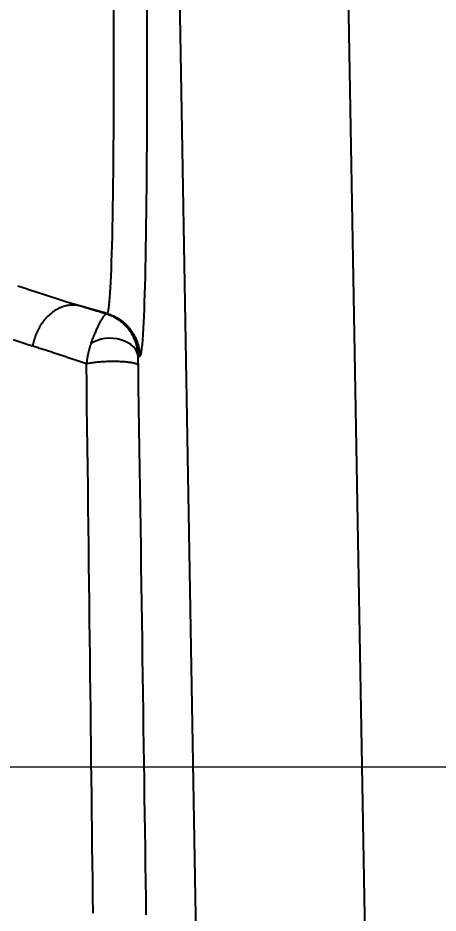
# Model space of a CAD drawing. Extents: x 0 to 395, y 0 to 289.
# Drawn here: x 126.55 to 134.03, y 222.07 to 237.98 of the extents above; entities that cross this region are included whole.
import ezdxf

# ---------------------------------------------------------------- set-up
doc = ezdxf.new("R2010")
doc.units = 0
doc.header["$LTSCALE"] = 10
doc.header["$MEASUREMENT"] = 0
doc.header["$PDMODE"] = 3
doc.header["$PDSIZE"] = -10
doc.layers.get('0').update_dxf_attribs({"linetype": 'CONTINUOUS'})
doc.layers.get('DEFPOINTS').update_dxf_attribs({"linetype": 'CONTINUOUS'})
doc.layers.add('1', color=7, linetype='CONTINUOUS')
doc.styles.add('Daelim Dimension', font='')
doc.styles.get('Daelim Dimension').set_extended_font_data('나눔고딕')
doc.dimstyles.new('DEFAULT', dxfattribs={"dimscale": 2, "dimtxt": 2, "dimasz": 2, "dimexe": 0, "dimexo": 2, "dimgap": 1, "dimtad": 1, "dimdec": 0, "dimzin": 9, "dimdsep": 46, "dimtxsty": 'Daelim Dimension', "dimcen": 0.5, "dimclrd": 5, "dimclre": 5, "dimclrt": 256, "dimadec": 1, "dimazin": 0, "dimtfac": 1, "dimtdec": 0, "dimtix": 1, "dimtmove": 0, "dimatfit": 3, "dimfxl": 1, "dimtolj": 1, "dimtzin": 1, "dimlwd": 9, "dimlwe": 9, "dimarcsym": 0})

# ---------------------------------------------------------------- blocks, each defined once
blk = doc.blocks.new('*D0')
at = {"color": 5, "linetype": 'ByBlock', "lineweight": 9, "ltscale": 0.5, "transparency": 16777216}
for p, q in [((112.37, 220.668), (112.37, 206.731)), ((116.97, 220.668), (116.97, 206.731)), ((108.37, 206.731), (104.37, 206.731)), ((112.37, 206.731), (116.97, 206.731)), ((120.97, 206.731), (152.671, 206.731))]:
    blk.add_line(p, q, dxfattribs=at)
at = {"color": 5, "ltscale": 0.5, "transparency": 16777216}
for points in [[(108.37, 207.398), (108.37, 206.064), (112.37, 206.731)], [(120.97, 207.398), (120.97, 206.064), (116.97, 206.731)]]:
    blk.add_solid(points, dxfattribs=at)
at = {"layer": 'DEFPOINTS', "color": 0, "ltscale": 0.5, "transparency": 16777216}
for p in [(112.37, 224.668), (116.97, 224.668), (116.97, 206.731)]:
    blk.add_point(p, dxfattribs=at)
at = {"color": 7, "ltscale": 0.5, "transparency": 16777216, "insert": (148.817, 211.963), "char_height": 6, "attachment_point": 5, "style": 'Daelim Dimension'}
blk.add_mtext('\\A1;5', dxfattribs=at)
blk = doc.blocks.new('*D2')
at = {"color": 5, "linetype": 'ByBlock', "lineweight": 9, "ltscale": 0.5, "transparency": 16777216}
for p, q in [((118.67, 247.167), (149.411, 247.167)), ((149.411, 243.167), (149.411, 228.668)), ((120.97, 224.668), (149.411, 224.668))]:
    blk.add_line(p, q, dxfattribs=at)
at = {"color": 5, "ltscale": 0.5, "transparency": 16777216}
for points in [[(148.744, 243.167), (150.078, 243.167), (149.411, 247.167)], [(148.744, 228.668), (150.078, 228.668), (149.411, 224.668)]]:
    blk.add_solid(points, dxfattribs=at)
at = {"layer": 'DEFPOINTS', "color": 0, "ltscale": 0.5, "transparency": 16777216}
for p in [(114.67, 247.167), (116.97, 224.668), (149.411, 224.668)]:
    blk.add_point(p, dxfattribs=at)
at = {"color": 7, "ltscale": 0.5, "transparency": 16777216, "insert": (143.99, 235.917), "char_height": 6, "attachment_point": 5, "rotation": 90, "style": 'Daelim Dimension'}
blk.add_mtext('\\A1;22.5', dxfattribs=at)

msp = doc.modelspace()

# ---------------------------------------------------------------- linework, layer by layer
at = {"layer": '1'}
for p, q in [((129.023, 261.53), (129.82, 215.869)), ((132.023, 261.583), (132.835, 215.074)), ((128.719, 231.966), (128.693, 231.945))]:
    msp.add_line(p, q, dxfattribs=at)
for points in [[(128.254, 238.125), (128.254, 237.824), (128.254, 237.531), (128.254, 237.245), (128.253, 236.966), (128.252, 236.695), (128.251, 236.432), (128.25, 236.177), (128.249, 235.929), (128.247, 235.69), (128.245, 235.46), (128.243, 235.238), (128.24, 235.024), (128.238, 234.82), (128.235, 234.624), (128.232, 234.437), (128.228, 234.26), (128.225, 234.091), (128.221, 233.933), (128.217, 233.783), (128.213, 233.644), (128.208, 233.513), (128.204, 233.393), (128.199, 233.282), (128.194, 233.181), (128.188, 233.09), (128.183, 233.009), (128.177, 232.938), (128.171, 232.876), (128.165, 232.825), (128.159, 232.784), (128.153, 232.752), (128.146, 232.731), (128.139, 232.721)], [(128.844, 238.186), (128.845, 237.848), (128.845, 237.518), (128.845, 237.197), (128.845, 236.886), (128.845, 236.584), (128.844, 236.289), (128.843, 236.004), (128.842, 235.726), (128.84, 235.456), (128.838, 235.195), (128.836, 234.954), (128.834, 234.726), (128.832, 234.508), (128.829, 234.297), (128.826, 234.096), (128.823, 233.903), (128.82, 233.719), (128.816, 233.543), (128.812, 233.376), (128.808, 233.217), (128.804, 233.068), (128.8, 232.929), (128.795, 232.798), (128.79, 232.677), (128.785, 232.564), (128.78, 232.461), (128.773, 232.352), (128.766, 232.256), (128.759, 232.172), (128.751, 232.103), (128.744, 232.048), (128.736, 232.007), (128.728, 231.979), (128.719, 231.966)], [(127.653, 232.857), (127.548, 232.889), (127.442, 232.921), (127.334, 232.955), (127.225, 232.989), (127.115, 233.024), (127.004, 233.06), (126.892, 233.096), (126.779, 233.134), (126.664, 233.172), (126.549, 233.21)], [(127.653, 232.857), (127.635, 232.862), (127.616, 232.866), (127.597, 232.869), (127.577, 232.871), (127.557, 232.872), (127.536, 232.873), (127.516, 232.873), (127.495, 232.872), (127.473, 232.87), (127.452, 232.868), (127.43, 232.864), (127.408, 232.859), (127.386, 232.854), (127.364, 232.847), (127.342, 232.84), (127.319, 232.831), (127.297, 232.822), (127.275, 232.812), (127.253, 232.8), (127.231, 232.788), (127.21, 232.774), (127.188, 232.76), (127.167, 232.745), (127.146, 232.729), (127.126, 232.712), (127.106, 232.695), (127.086, 232.676), (127.067, 232.657), (127.049, 232.637), (127.031, 232.616), (127.013, 232.595), (126.997, 232.573), (126.981, 232.551), (126.965, 232.528), (126.95, 232.505), (126.936, 232.482), (126.923, 232.458), (126.91, 232.434), (126.898, 232.41), (126.887, 232.385), (126.877, 232.361), (126.867, 232.336), (126.858, 232.311), (126.85, 232.287), (126.842, 232.262), (126.835, 232.238), (126.829, 232.213), (126.824, 232.189), (126.819, 232.165), (126.814, 232.142)], [(128.128, 232.713), (128.119, 232.716), (128.11, 232.719), (128.1, 232.721), (128.091, 232.724), (128.082, 232.727), (128.073, 232.73), (128.063, 232.733), (128.054, 232.736), (128.045, 232.739), (128.035, 232.741), (128.026, 232.744), (128.017, 232.747), (128.007, 232.75), (127.998, 232.753), (127.989, 232.756), (127.979, 232.759), (127.97, 232.762), (127.961, 232.765), (127.951, 232.767), (127.942, 232.77), (127.932, 232.773), (127.923, 232.776), (127.913, 232.779), (127.904, 232.782), (127.894, 232.785), (127.885, 232.788), (127.875, 232.791), (127.866, 232.793), (127.856, 232.796), (127.847, 232.799), (127.837, 232.802), (127.828, 232.805), (127.818, 232.808), (127.809, 232.811), (127.799, 232.814), (127.789, 232.817), (127.78, 232.82), (127.77, 232.822), (127.76, 232.825), (127.751, 232.828), (127.741, 232.831), (127.731, 232.834), (127.722, 232.837), (127.712, 232.84), (127.702, 232.843), (127.692, 232.846), (127.683, 232.849), (127.673, 232.852), (127.663, 232.855), (127.653, 232.857)], [(128.139, 232.721), (128.129, 232.724), (128.12, 232.726), (128.11, 232.729), (128.1, 232.732), (128.091, 232.735), (128.081, 232.738), (128.071, 232.74), (128.062, 232.743), (128.052, 232.746), (128.042, 232.749), (128.032, 232.751), (128.023, 232.754), (128.013, 232.757), (128.003, 232.76), (127.994, 232.762), (127.984, 232.765), (127.974, 232.768), (127.964, 232.771), (127.955, 232.773), (127.945, 232.776), (127.935, 232.779), (127.926, 232.782), (127.916, 232.784), (127.906, 232.787), (127.896, 232.79), (127.887, 232.793), (127.877, 232.795), (127.867, 232.798), (127.858, 232.801), (127.848, 232.803), (127.838, 232.806), (127.828, 232.809), (127.819, 232.812), (127.809, 232.814), (127.799, 232.817), (127.789, 232.82), (127.78, 232.822), (127.77, 232.825), (127.76, 232.828), (127.751, 232.831), (127.741, 232.833), (127.731, 232.836), (127.721, 232.839), (127.712, 232.841), (127.702, 232.844), (127.692, 232.847), (127.682, 232.849), (127.673, 232.852), (127.663, 232.855), (127.653, 232.857)], [(128.128, 232.713), (128.125, 232.713), (128.121, 232.713), (128.118, 232.712), (128.115, 232.711), (128.113, 232.71), (128.11, 232.708), (128.106, 232.705), (128.103, 232.703), (128.1, 232.7), (128.096, 232.696), (128.093, 232.693), (128.089, 232.689), (128.085, 232.684), (128.081, 232.679), (128.077, 232.674), (128.072, 232.668), (128.068, 232.662), (128.063, 232.656), (128.059, 232.649), (128.054, 232.642), (128.049, 232.634), (128.044, 232.626), (128.039, 232.618), (128.033, 232.609), (128.028, 232.599), (128.022, 232.59), (128.017, 232.579), (128.011, 232.569), (128.005, 232.557), (127.999, 232.546), (127.993, 232.533), (127.986, 232.521), (127.98, 232.507), (127.973, 232.494), (127.967, 232.479), (127.96, 232.464), (127.953, 232.449), (127.945, 232.433), (127.938, 232.416), (127.931, 232.399), (127.923, 232.381), (127.915, 232.362), (127.907, 232.343), (127.899, 232.323), (127.891, 232.302), (127.883, 232.28), (127.874, 232.258), (127.866, 232.235), (127.857, 232.211), (127.848, 232.187)], [(128.139, 232.721), (128.139, 232.721), (128.139, 232.72), (128.138, 232.72), (128.138, 232.72), (128.138, 232.72), (128.138, 232.72), (128.138, 232.72), (128.137, 232.719), (128.137, 232.719), (128.137, 232.719), (128.137, 232.719), (128.136, 232.719), (128.136, 232.719), (128.136, 232.718), (128.136, 232.718), (128.136, 232.718), (128.135, 232.718), (128.135, 232.718), (128.135, 232.718), (128.135, 232.718), (128.134, 232.717), (128.134, 232.717), (128.134, 232.717), (128.134, 232.717), (128.134, 232.717), (128.133, 232.717), (128.133, 232.716), (128.133, 232.716), (128.133, 232.716), (128.132, 232.716), (128.132, 232.716), (128.132, 232.716), (128.132, 232.715), (128.131, 232.715), (128.131, 232.715), (128.131, 232.715), (128.131, 232.715), (128.131, 232.715), (128.13, 232.714), (128.13, 232.714), (128.13, 232.714), (128.13, 232.714), (128.129, 232.714), (128.129, 232.714), (128.129, 232.714), (128.129, 232.713), (128.129, 232.713), (128.128, 232.713), (128.128, 232.713), (128.128, 232.713)], [(128.693, 231.945), (128.692, 231.971), (128.691, 231.997), (128.688, 232.022), (128.685, 232.046), (128.682, 232.071), (128.677, 232.094), (128.673, 232.118), (128.667, 232.141), (128.661, 232.163), (128.654, 232.185), (128.647, 232.206), (128.64, 232.227), (128.632, 232.248), (128.623, 232.268), (128.614, 232.288), (128.605, 232.307), (128.595, 232.326), (128.585, 232.344), (128.575, 232.362), (128.564, 232.379), (128.553, 232.396), (128.541, 232.412), (128.529, 232.429), (128.517, 232.444), (128.505, 232.46), (128.493, 232.474), (128.48, 232.489), (128.466, 232.503), (128.453, 232.517), (128.44, 232.53), (128.426, 232.543), (128.412, 232.555), (128.398, 232.567), (128.383, 232.579), (128.369, 232.59), (128.354, 232.601), (128.339, 232.611), (128.323, 232.622), (128.308, 232.631), (128.292, 232.641), (128.276, 232.65), (128.26, 232.658), (128.244, 232.667), (128.228, 232.674), (128.211, 232.682), (128.194, 232.689), (128.177, 232.696), (128.161, 232.702), (128.144, 232.708), (128.128, 232.713)], [(128.139, 232.721), (128.157, 232.715), (128.176, 232.709), (128.194, 232.703), (128.212, 232.696), (128.23, 232.688), (128.249, 232.68), (128.267, 232.672), (128.284, 232.663), (128.302, 232.654), (128.32, 232.644), (128.337, 232.633), (128.355, 232.622), (128.372, 232.611), (128.389, 232.599), (128.405, 232.587), (128.422, 232.574), (128.438, 232.561), (128.453, 232.547), (128.469, 232.533), (128.484, 232.518), (128.498, 232.503), (128.513, 232.488), (128.527, 232.472), (128.54, 232.456), (128.553, 232.439), (128.566, 232.422), (128.578, 232.405), (128.59, 232.387), (128.601, 232.37), (128.612, 232.351), (128.622, 232.333), (128.632, 232.315), (128.641, 232.296), (128.65, 232.277), (128.658, 232.258), (128.666, 232.239), (128.673, 232.219), (128.68, 232.2), (128.686, 232.18), (128.691, 232.161), (128.696, 232.141), (128.701, 232.121), (128.705, 232.102), (128.708, 232.082), (128.711, 232.062), (128.714, 232.043), (128.716, 232.023), (128.717, 232.004), (128.718, 231.985), (128.719, 231.966)], [(126.814, 232.142), (126.729, 232.169), (126.643, 232.196), (126.557, 232.225), (126.469, 232.254)], [(127.848, 232.187), (127.846, 232.179), (127.843, 232.172), (127.841, 232.164), (127.838, 232.157), (127.836, 232.15), (127.833, 232.142), (127.831, 232.135), (127.829, 232.127), (127.826, 232.12), (127.824, 232.112), (127.822, 232.105), (127.82, 232.097), (127.818, 232.09), (127.816, 232.082), (127.814, 232.075), (127.812, 232.067), (127.81, 232.06), (127.808, 232.052), (127.806, 232.045), (127.804, 232.037), (127.803, 232.03), (127.801, 232.022), (127.799, 232.015), (127.798, 232.008), (127.796, 232), (127.795, 231.993), (127.793, 231.986), (127.792, 231.978), (127.791, 231.971), (127.789, 231.964), (127.788, 231.957), (127.787, 231.949), (127.785, 231.942), (127.784, 231.935), (127.783, 231.928), (127.782, 231.921), (127.781, 231.914), (127.78, 231.907), (127.779, 231.9), (127.778, 231.893), (127.777, 231.886), (127.776, 231.88), (127.776, 231.873), (127.775, 231.866), (127.774, 231.859), (127.773, 231.853), (127.773, 231.846), (127.772, 231.84), (127.771, 231.833), (127.771, 231.827)], [(127.771, 231.827), (127.753, 231.833), (127.735, 231.839), (127.718, 231.845), (127.7, 231.851), (127.682, 231.857), (127.664, 231.863), (127.646, 231.87), (127.628, 231.876), (127.61, 231.882), (127.592, 231.888), (127.573, 231.894), (127.555, 231.9), (127.537, 231.907), (127.518, 231.913), (127.5, 231.919), (127.481, 231.925), (127.463, 231.932), (127.444, 231.938), (127.425, 231.944), (127.406, 231.95), (127.387, 231.957), (127.369, 231.963), (127.35, 231.969), (127.33, 231.976), (127.311, 231.982), (127.292, 231.988), (127.273, 231.995), (127.254, 232.001), (127.234, 232.007), (127.215, 232.014), (127.195, 232.02), (127.176, 232.026), (127.156, 232.033), (127.137, 232.039), (127.117, 232.045), (127.097, 232.052), (127.077, 232.058), (127.058, 232.065), (127.038, 232.071), (127.018, 232.077), (126.998, 232.084), (126.977, 232.09), (126.957, 232.097), (126.937, 232.103), (126.917, 232.11), (126.896, 232.116), (126.876, 232.122), (126.855, 232.129), (126.835, 232.135), (126.814, 232.142)], [(128.694, 231.801), (128.693, 231.805), (128.69, 231.808), (128.686, 231.812), (128.681, 231.816), (128.674, 231.82), (128.666, 231.824), (128.657, 231.828), (128.646, 231.831), (128.634, 231.835), (128.621, 231.838), (128.606, 231.841), (128.591, 231.844), (128.574, 231.847), (128.557, 231.85), (128.538, 231.853), (128.519, 231.855), (128.5, 231.857), (128.48, 231.859), (128.459, 231.861), (128.438, 231.862), (128.417, 231.864), (128.396, 231.865), (128.375, 231.866), (128.353, 231.867), (128.331, 231.868), (128.308, 231.868), (128.285, 231.869), (128.261, 231.869), (128.236, 231.869), (128.211, 231.869), (128.186, 231.869), (128.16, 231.868), (128.135, 231.867), (128.109, 231.866), (128.083, 231.865), (128.057, 231.864), (128.032, 231.862), (128.007, 231.86), (127.982, 231.858), (127.959, 231.856), (127.935, 231.854), (127.913, 231.851), (127.891, 231.849), (127.871, 231.846), (127.851, 231.843), (127.833, 231.84), (127.816, 231.837), (127.799, 231.833), (127.784, 231.83), (127.771, 231.827)], [(128.694, 231.801), (128.694, 231.803), (128.694, 231.806), (128.694, 231.808), (128.694, 231.811), (128.694, 231.813), (128.694, 231.816), (128.694, 231.818), (128.694, 231.821), (128.694, 231.824), (128.693, 231.826), (128.693, 231.829), (128.693, 231.832), (128.693, 231.835), (128.693, 231.837), (128.693, 231.84), (128.693, 231.843), (128.693, 231.846), (128.693, 231.849), (128.693, 231.852), (128.693, 231.854), (128.693, 231.857), (128.693, 231.86), (128.693, 231.863), (128.693, 231.866), (128.693, 231.869), (128.693, 231.872), (128.693, 231.875), (128.693, 231.878), (128.693, 231.881), (128.693, 231.884), (128.693, 231.887), (128.693, 231.89), (128.693, 231.893), (128.693, 231.896), (128.693, 231.899), (128.693, 231.902), (128.693, 231.905), (128.693, 231.908), (128.693, 231.911), (128.693, 231.914), (128.693, 231.918), (128.693, 231.921), (128.693, 231.924), (128.693, 231.927), (128.693, 231.93), (128.693, 231.933), (128.693, 231.936), (128.693, 231.939), (128.693, 231.942), (128.693, 231.945)], [(127.889, 222.064), (127.885, 222.359), (127.882, 222.655), (127.878, 222.953), (127.875, 223.252), (127.871, 223.552), (127.868, 223.853), (127.864, 224.156), (127.86, 224.46), (127.857, 224.765), (127.853, 225.071), (127.849, 225.379), (127.846, 225.688), (127.842, 226), (127.838, 226.313), (127.834, 226.63), (127.831, 226.949), (127.827, 227.271), (127.823, 227.597), (127.819, 227.926), (127.815, 228.259), (127.811, 228.595), (127.806, 228.936), (127.802, 229.282), (127.798, 229.632), (127.793, 229.987), (127.789, 230.346), (127.785, 230.71), (127.78, 231.078), (127.775, 231.45), (127.771, 231.827)], [(128.835, 222.037), (128.831, 222.331), (128.827, 222.627), (128.823, 222.924), (128.819, 223.223), (128.814, 223.523), (128.81, 223.824), (128.806, 224.126), (128.801, 224.43), (128.797, 224.736), (128.792, 225.042), (128.788, 225.351), (128.783, 225.661), (128.779, 225.973), (128.774, 226.288), (128.77, 226.605), (128.765, 226.925), (128.761, 227.247), (128.756, 227.573), (128.751, 227.902), (128.746, 228.235), (128.741, 228.572), (128.736, 228.913), (128.731, 229.258), (128.726, 229.608), (128.721, 229.963), (128.716, 230.322), (128.71, 230.685), (128.705, 231.053), (128.699, 231.425), (128.694, 231.801)]]:
    msp.add_lwpolyline(points, dxfattribs=at)
msp.add_ellipse((128.193, 231.937), major_axis=(-0.5, 0), ratio=0.690649, start_param=3.165726, end_param=5.472319, dxfattribs=at)

# ---------------------------------------------------------------- dimensions: what is measured, and where the dimension line sits
at = {"color": 5, "ltscale": 0.5}
dim = msp.add_linear_dim(base=(149.411, 224.668), p1=(114.67, 247.167), p2=(116.97, 224.668), angle=90, text='<>.5', dimstyle='DEFAULT', override={"dimtxt": 3, "dimdec": 0, "dimclrd": 5, "dimclre": 5, "dimclrt": 7, "dimfxl": 1.25, "dimarcsym": 1}, dxfattribs=at)
dim.commit()
dim.dimension.update_dxf_attribs({"geometry": '*D2', "text_midpoint": (143.99, 235.917)})
dim = msp.add_linear_dim(base=(116.97, 206.731), p1=(112.37, 224.668), p2=(116.97, 224.668), dimstyle='DEFAULT', override={"dimtxt": 3, "dimclrd": 5, "dimclre": 5, "dimclrt": 7, "dimfxl": 1.25, "dimarcsym": 1}, dxfattribs=at)
dim.commit()
dim.dimension.update_dxf_attribs({"geometry": '*D0', "text_midpoint": (148.817, 206.731), "dimtype": 128})

doc.saveas('drawing.dxf')
